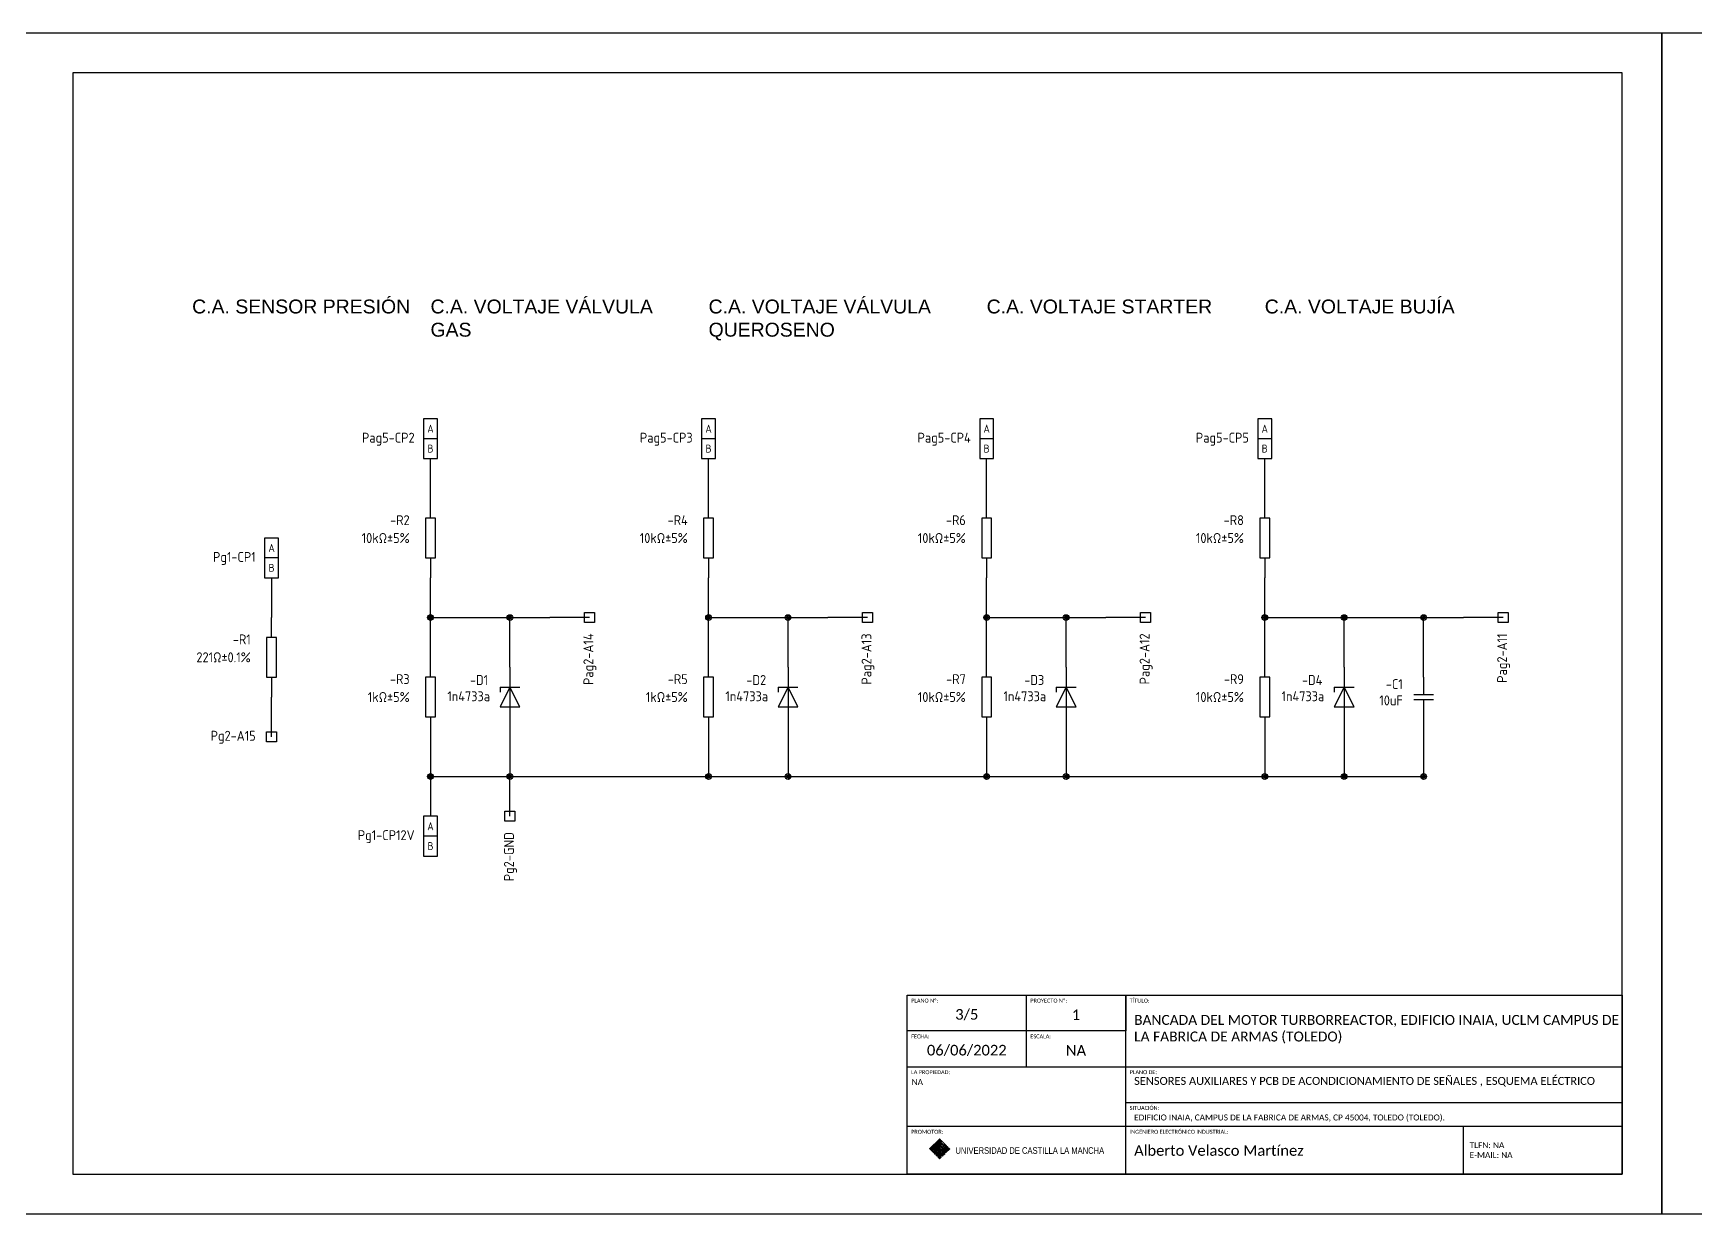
# Model space of a CAD drawing. Header units: millimetres. Extents: x 0 to 2100, y 0 to 297.
# Drawn here: x 850 to 1268.2, y 0 to 297 of the extents above; entities that cross this region are included whole.
import ezdxf
from ezdxf.enums import TextEntityAlignment as Align

# ---------------------------------------------------------------- set-up
doc = ezdxf.new("R2010")
doc.units = ezdxf.units.MM
doc.layers.add('00_Leyenda', color=250, linetype='Continuous', lineweight=15)
doc.layers.add('Cajetin', color=7, linetype='Continuous', plot=False)
for name, color, linetype in [('Cajetin1', 7, 'Continuous'), ('Hoja', 7, 'Continuous'), ('MISC', 7, 'Continuous'), ('SYMS', 7, 'Continuous'), ('TAGS', 178, 'Continuous'), ('TERMS', 250, 'Continuous'), ('WIREREF', 10, 'Continuous'), ('XREF', 7, 'Continuous'), ('YEL_14_THHN', 1, 'Continuous')]:
    doc.layers.add(name, color=color, linetype=linetype)
doc.layers.add('LOGO CLM', color=7, linetype='Continuous', true_color=0xffffff)
doc.styles.add('estilo3', font='gdt.shx')
doc.styles.get("Standard").update_dxf_attribs({"font": 'arial.ttf'})
doc.styles.add('WD_IEC', font='ISOCP2.shx', dxfattribs={"width": 0.9, "height": 4})

# ---------------------------------------------------------------- blocks, each defined once
blk = doc.blocks.new('VDI1V2')
for p, q in [((0, -7.5), (0, 7.5)), ((0, -2.5), (-2.5, 2.5)), ((-2.5, 2.5), (2.5, 2.5)), ((2.5, 2.5), (0, -2.5)), ((-2.5, -2.5), (-2.5, -1.25)), ((-2.5, -2.5), (2.5, -2.5))]:
    blk.add_line(p, q)
at = {"style": 'WD_IEC'}
for tag, p in [('INST', (-5.5, 9.03)), ('LOC', (-5.5, 6.03)), ('TAG1', (-5.5, 3.03)), ('DESC1', (-5.01, -4.05)), ('DESC3', (-5.01, -10.05)), ('DESC2', (-5.01, -7.05))]:
    blk.add_attdef(tag, text='', height=2.5, dxfattribs=at).set_placement(p, align=Align.RIGHT)
blk.add_attdef('TERM01', text='', height=2, rotation=90, dxfattribs=at).set_placement((-1, 7.5), align=Align.RIGHT)
at = {"style": 'WD_IEC', "flags": 1}
for tag, p, height in [('X2TERM01', (0, 7.5), 0.32), ('ASSYCODE', (1, -4), 1), ('X8TERM02', (0, -7.5), 0.32), ('WDBLKNAM', (1, -8.5), 1), ('FAMILY', (1, -5.5), 1), ('CATDESC', (1, -7), 1)]:
    blk.add_attdef(tag, p, '', height=height, dxfattribs=at)
at = {"style": 'WD_IEC', "flags": 9}
for tag, p in [('MFG', (4.97, 6.19)), ('CAT', (4.97, 3.69))]:
    blk.add_attdef(tag, text='', height=1.5, dxfattribs=at).set_placement(p, align=Align.RIGHT)
at = {"lineweight": 15, "style": 'WD_IEC'}
blk.add_attdef('XREF', text='', height=2.5, dxfattribs=at).set_placement((-5.01, -1.05), align=Align.RIGHT)
at = {"style": 'WD_IEC'}
blk.add_attdef('TERM02', (-1, -7.5), '', height=2, rotation=90, dxfattribs=at)
blk = doc.blocks.new('VRE1B')
for p, q in [((0, 5), (0, 10)), ((0, -5), (0, -10))]:
    blk.add_line(p, q)
blk.add_lwpolyline([(-1.25, 5), (-1.25, -5), (1.25, -5), (1.25, 5)], close=True)
at = {"style": 'WD_IEC'}
for tag, p in [('INST', (-5.25, 10.25)), ('LOC', (-5.25, 6.75)), ('TAG1', (-5.25, 3.25)), ('RATING1', (-5.25, -1.25)), ('DESC1', (-5.25, -5.25)), ('DESC2', (-5.25, -8.75)), ('DESC3', (-5.25, -12.25))]:
    blk.add_attdef(tag, text='', height=2.5, dxfattribs=at).set_placement(p, align=Align.RIGHT)
blk.add_attdef('TERM01', text='', height=2, rotation=90, dxfattribs=at).set_placement((-1, 10), align=Align.RIGHT)
at = {"style": 'WD_IEC', "flags": 1}
for tag, p, height in [('X2TERM01', (0, 10), 0.32), ('MFG', (2.75, 9), 1.5), ('CAT', (2.75, 6.5), 1.5), ('ASSYCODE', (2.25, -1.5), 1), ('FAMILY', (2.25, -3), 1), ('CATDESC', (2.25, -4.5), 1), ('X8TERM02', (0, -10), 0.32)]:
    blk.add_attdef(tag, p, '', height=height, dxfattribs=at)
at = {"style": 'WD_IEC'}
blk.add_attdef('TERM02', (-1, -10), '', height=2, rotation=90, dxfattribs=at)
blk = doc.blocks.new('VT0_01')
for p, q in [((-1.25, -1.25), (-1.25, 1.25)), ((-1.25, 1.25), (1.25, 1.25)), ((1.25, 1.25), (1.25, -1.25)), ((1.25, -1.25), (-1.25, -1.25))]:
    blk.add_line(p, q)
at = {"style": 'WD_IEC', "flags": 1}
for tag, p in [('X4TERM01', (-1.25, 0)), ('X2TERM01', (0, 1.25)), ('X1TERM01', (1.25, 0)), ('X8TERM01', (0, -1.25))]:
    blk.add_attdef(tag, p, '', height=0.32, dxfattribs=at)
blk = doc.blocks.new('WDDOT')
for radius in [0.72, 0.449, 0.223]:
    blk.add_circle((0, 0), radius)
blk = doc.blocks.new('VCA1')
for p, q in [((0, 5), (0, 0.625)), ((-2.5, 0.625), (2.5, 0.625)), ((-2.5, -0.625), (2.5, -0.625)), ((0, -0.625), (0, -5))]:
    blk.add_line(p, q)
at = {"style": 'WD_IEC'}
for tag, p in [('INST', (-5.25, 9)), ('TAG1', (-5.25, 2)), ('LOC', (-5.25, 5.5)), ('DESC2', (-5.25, -10.35)), ('DESC1', (-5.25, -6.85)), ('DESC3', (-5.25, -13.85))]:
    blk.add_attdef(tag, text='', height=2.5, dxfattribs=at).set_placement(p, align=Align.RIGHT)
blk.add_attdef('TERM01', text='', height=2, rotation=90, dxfattribs=at).set_placement((-1, 5), align=Align.RIGHT)
at = {"style": 'WD_IEC', "flags": 1}
for tag, p, height in [('X2TERM01', (0, 5), 0.32), ('MFG', (2.75, 4), 1.5), ('CAT', (2.75, 1.5), 1.5), ('ASSYCODE', (1, -2.125), 1), ('FAMILY', (1, -3.625), 1), ('CATDESC', (1, -5.125), 1), ('X8TERM02', (0, -5), 0.32)]:
    blk.add_attdef(tag, p, '', height=height, dxfattribs=at)
at = {"lineweight": 15, "style": 'WD_IEC'}
blk.add_attdef('RATING1', text='', height=2.5, dxfattribs=at).set_placement((-5.25, -2.1), align=Align.RIGHT)
at = {"style": 'WD_IEC'}
blk.add_attdef('TERM02', (-1, -5), '', height=2, rotation=90, dxfattribs=at)
blk = doc.blocks.new('VSP1001')
for p, q in [((1.75, 5), (-1.75, 5)), ((-1.75, 5), (-1.75, -5)), ((1.75, -5), (1.75, 5)), ((1.75, 0), (-1.75, 0)), ((-1.75, -5), (1.75, -5))]:
    blk.add_line(p, q)
at = {"linetype": 'Continuous', "style": 'WD_IEC', "width": 0.9, "flags": 8}
blk.add_attdef('TERMDESC01', (-1, 6), '', height=2, rotation=90, dxfattribs=at)
blk.add_attdef('X2WIRE01', text='', height=2, rotation=90, dxfattribs=at).set_placement((1, 6), align=Align.TOP_LEFT)
at = {"style": 'WD_IEC'}
for tag, p in [('INST', (-4, 5)), ('LOC', (-4, 2)), ('TAG1', (-4, -1)), ('DESC1', (-4, -4.1)), ('DESC2', (-4, -7.85)), ('DESC3', (-4, -11.6))]:
    blk.add_attdef(tag, text='', height=2.5, dxfattribs=at).set_placement(p, align=Align.RIGHT)
at = {"style": 'WD_IEC', "width": 0.9, "flags": 1}
for tag, p in [('ACE_FLAG', (-0.5, 4.5)), ('X2TERM01', (0, 5)), ('CAT', (-0.96, 0.48)), ('MFG', (-0.88, 1.65)), ('ASSYCODE', (-1.03, -0.58)), ('FAMILY', (-1.03, -1.66)), ('X8TERM02', (0, -5))]:
    blk.add_attdef(tag, p, '', height=0.25, dxfattribs=at)
at = {"style": 'WD_IEC'}
for tag, p in [('TERM01', (0, 2.5)), ('TERM02', (0, -2.5))]:
    blk.add_attdef(tag, text='', height=2, dxfattribs=at).set_placement(p, align=Align.MIDDLE_CENTER)
at = {"linetype": 'Continuous', "style": 'WD_IEC', "width": 0.9, "flags": 8}
blk.add_attdef('TERMDESC02', text='', height=2, rotation=90, dxfattribs=at).set_placement((-1, -6), align=Align.RIGHT)
blk.add_attdef('X8WIRE02', text='', height=2, rotation=90, dxfattribs=at).set_placement((1, -6), align=Align.TOP_RIGHT)

msp = doc.modelspace()

# ---------------------------------------------------------------- linework, layer by layer
at = {"layer": 'Cajetin'}
msp.add_line((1125, 46), (1125, 55), dxfattribs=at)
at = {"layer": 'Cajetin1'}
for p, q in [((1100, 37), (1100, 55)), ((1125, 46), (1070, 46)), ((1070, 37), (1250, 37)), ((1125, 28), (1250, 28)), ((1210, 10), (1210, 22))]:
    msp.add_line(p, q, dxfattribs=at)
for points in [[(860, 10), (1250, 10), (1250, 287), (860, 287)], [(1250, 55), (1250, 37), (1250, 10), (1070, 10), (1070, 55)]]:
    msp.add_lwpolyline(points, close=True, dxfattribs=at)
for points in [[(1125, 55), (1125, 46), (1070, 46)], [(1070, 22), (1125, 22), (1125, 46)], [(1125, 10), (1125, 22), (1250, 22)]]:
    msp.add_lwpolyline(points, dxfattribs=at)
at = {"layer": 'Hoja'}
for points in [[(840, 0), (1260, 0), (1260, 297), (840, 297)], [(1260, 0), (1680, 0), (1680, 297), (1260, 297)]]:
    msp.add_lwpolyline(points, close=True, dxfattribs=at)
at = {"layer": 'LOGO CLM', "color": 234, "true_color": 0x971c47}
for p, q in [((1075.61, 16.31), (1078.19, 18.89)), ((1075.65, 16.28), (1077.14, 17.76)), ((1075.69, 16.24), (1076.9, 17.45)), ((1075.73, 16.2), (1076.81, 17.28)), ((1075.77, 16.16), (1076.75, 17.15)), ((1075.8, 16.12), (1076.71, 17.03)), ((1075.84, 16.09), (1076.68, 16.93)), ((1075.88, 16.05), (1076.66, 16.83)), ((1075.92, 16.01), (1076.64, 16.73)), ((1076.86, 16.57), (1077.26, 16.97)), ((1076.86, 16.49), (1077.16, 16.8)), ((1076.87, 16.66), (1078.29, 18.08)), ((1076.88, 16.75), (1078.23, 18.09)), ((1076.9, 16.84), (1078.17, 18.11)), ((1076.93, 16.95), (1078.07, 18.09)), ((1076.97, 17.06), (1077.96, 18.05)), ((1077.03, 17.2), (1077.82, 17.99)), ((1077.13, 17.37), (1077.65, 17.89)), ((1077.24, 17.86), (1078.23, 18.85)), ((1077.28, 16.39), (1078.13, 17.23)), ((1077.28, 16.32), (1078.2, 17.23)), ((1077.28, 16.24), (1078.27, 17.23)), ((1077.29, 16.47), (1078.04, 17.23)), ((1077.31, 16.57), (1077.95, 17.21)), ((1077.34, 16.68), (1077.84, 17.18)), ((1077.42, 16.83), (1077.68, 17.1)), ((1077.55, 18.1), (1078.27, 18.82)), ((1077.55, 17.26), (1078.34, 18.06)), ((1077.71, 18.19), (1078.31, 18.78)), ((1077.72, 17.36), (1078.4, 18.03)), ((1077.75, 16.63), (1078.34, 17.22)), ((1077.84, 17.4), (1078.45, 18.01)), ((1077.85, 18.25), (1078.34, 18.74)), ((1077.92, 16.72), (1078.4, 17.2)), ((1077.94, 17.43), (1078.5, 17.99)), ((1077.97, 18.29), (1078.38, 18.7)), ((1078.02, 16.75), (1078.46, 17.18)), ((1078.03, 17.44), (1078.55, 17.96)), ((1078.07, 18.32), (1078.42, 18.66)), ((1078.11, 17.45), (1078.6, 17.94)), ((1078.11, 16.76), (1078.51, 17.16)), ((1078.17, 18.34), (1078.46, 18.63)), ((1078.19, 17.45), (1078.65, 17.91)), ((1078.19, 16.76), (1078.56, 17.14)), ((1078.23, 18.32), (1078.49, 18.59)), ((1078.25, 16.76), (1078.61, 17.11)), ((1078.26, 17.45), (1078.69, 17.88)), ((1078.29, 18.3), (1078.53, 18.55)), ((1078.32, 16.74), (1078.66, 17.08)), ((1078.33, 17.44), (1078.74, 17.85)), ((1078.35, 18.29), (1078.57, 18.51)), ((1078.37, 16.72), (1078.7, 17.05)), ((1078.39, 17.42), (1078.78, 17.81)), ((1078.4, 18.27), (1078.61, 18.47)), ((1078.43, 16.7), (1078.74, 17.02)), ((1078.45, 17.41), (1078.82, 17.78)), ((1078.46, 18.25), (1078.65, 18.44)), ((1078.48, 16.68), (1078.78, 16.98)), ((1078.51, 18.22), (1078.68, 18.4)), ((1078.51, 17.39), (1078.87, 17.75)), ((1078.52, 16.65), (1078.82, 16.94)), ((1078.56, 18.2), (1078.72, 18.36)), ((1078.57, 17.37), (1078.91, 17.71)), ((1078.57, 16.61), (1078.85, 16.9)), ((1078.61, 18.18), (1078.76, 18.32)), ((1078.61, 16.58), (1078.88, 16.85)), ((1078.62, 17.35), (1078.95, 17.67)), ((1078.64, 16.54), (1078.91, 16.81)), ((1078.66, 18.15), (1078.8, 18.28)), ((1078.67, 17.32), (1078.98, 17.64)), ((1078.68, 16.5), (1078.94, 16.76)), ((1078.71, 18.12), (1078.84, 18.25)), ((1078.72, 17.3), (1079.02, 17.6)), ((1078.76, 18.09), (1078.87, 18.21)), ((1078.77, 17.27), (1079.05, 17.56)), ((1078.81, 18.07), (1078.91, 18.17)), ((1078.81, 17.24), (1079.09, 17.51)), ((1078.85, 18.03), (1078.95, 18.13)), ((1078.85, 17.2), (1079.12, 17.47)), ((1078.89, 18), (1078.99, 18.1)), ((1078.89, 17.17), (1079.15, 17.43)), ((1078.93, 17.13), (1079.18, 17.38)), ((1078.94, 17.97), (1079.03, 18.06)), ((1078.97, 17.09), (1079.21, 17.34)), ((1078.98, 17.94), (1079.06, 18.02)), ((1079, 17.05), (1079.24, 17.29)), ((1079.02, 17.9), (1079.1, 17.98)), ((1079.04, 17.01), (1079.27, 17.24)), ((1079.06, 17.87), (1079.14, 17.94)), ((1079.07, 16.96), (1079.29, 17.19)), ((1079.1, 17.83), (1079.18, 17.91)), ((1079.1, 16.92), (1079.32, 17.14)), ((1079.12, 16.87), (1079.34, 17.08)), ((1079.14, 17.79), (1079.21, 17.87)), ((1079.15, 16.82), (1079.36, 17.03)), ((1079.17, 17.75), (1079.25, 17.83)), ((1079.17, 16.76), (1079.38, 16.97)), ((1079.19, 16.71), (1079.4, 16.91)), ((1079.21, 17.71), (1079.29, 17.79)), ((1079.21, 16.65), (1079.41, 16.85)), ((1079.23, 16.59), (1079.43, 16.79)), ((1079.24, 17.67), (1079.33, 17.75)), ((1079.28, 17.63), (1079.37, 17.72)), ((1079.31, 17.58), (1079.4, 17.68)), ((1079.34, 17.54), (1079.44, 17.64)), ((1079.37, 17.49), (1079.48, 17.6)), ((1079.4, 17.45), (1079.52, 17.56)), ((1079.43, 17.4), (1079.56, 17.53)), ((1079.45, 17.35), (1079.59, 17.49)), ((1079.48, 17.3), (1079.63, 17.45)), ((1079.5, 17.25), (1079.67, 17.41)), ((1079.53, 17.2), (1079.71, 17.38)), ((1079.55, 17.14), (1079.75, 17.34)), ((1079.57, 17.09), (1079.78, 17.3)), ((1079.59, 17.03), (1079.82, 17.26)), ((1079.61, 16.97), (1079.86, 17.22)), ((1079.62, 16.91), (1079.9, 17.19)), ((1079.64, 16.85), (1079.93, 17.15)), ((1079.65, 16.79), (1079.97, 17.11)), ((1079.66, 16.72), (1080.01, 17.07)), ((1079.67, 16.65), (1080.05, 17.03)), ((1079.67, 16.58), (1080.09, 17)), ((1079.68, 16.51), (1080.12, 16.96)), ((1079.68, 16.44), (1080.16, 16.92)), ((1079.68, 16.36), (1080.2, 16.88)), ((1079.68, 16.28), (1080.24, 16.84)), ((1079.68, 16.21), (1080.28, 16.81)), ((1079.68, 16.13), (1080.31, 16.77)), ((1079.68, 16.06), (1080.35, 16.73)), ((1075.96, 15.97), (1076.63, 16.65)), ((1075.99, 15.94), (1076.62, 16.57)), ((1076.03, 15.9), (1076.62, 16.49)), ((1076.07, 15.86), (1076.62, 16.41)), ((1076.11, 15.82), (1076.62, 16.33)), ((1076.15, 15.78), (1076.62, 16.26)), ((1076.18, 15.75), (1076.62, 16.18)), ((1076.22, 15.71), (1076.62, 16.11)), ((1076.26, 15.67), (1076.62, 16.03)), ((1076.3, 15.63), (1076.62, 15.96)), ((1076.33, 15.59), (1076.62, 15.88)), ((1076.37, 15.56), (1076.62, 15.8)), ((1076.41, 15.52), (1076.62, 15.73)), ((1076.45, 15.48), (1076.62, 15.65)), ((1076.49, 15.44), (1076.62, 15.58)), ((1076.52, 15.4), (1076.62, 15.5)), ((1076.56, 15.37), (1076.62, 15.42)), ((1076.6, 15.33), (1076.62, 15.35)), ((1076.86, 16.42), (1077.12, 16.68)), ((1076.86, 16.34), (1077.09, 16.58)), ((1076.86, 16.27), (1077.08, 16.49)), ((1076.86, 16.19), (1077.07, 16.4)), ((1076.86, 16.12), (1077.07, 16.33)), ((1076.86, 16.04), (1077.07, 16.25)), ((1076.86, 15.96), (1077.07, 16.18)), ((1076.86, 15.89), (1077.07, 16.1)), ((1076.86, 15.81), (1077.07, 16.03)), ((1076.86, 15.74), (1077.07, 15.95)), ((1076.86, 15.66), (1077.07, 15.87)), ((1076.86, 15.58), (1077.07, 15.8)), ((1076.86, 15.51), (1077.07, 15.72)), ((1076.86, 15.43), (1077.07, 15.65)), ((1076.86, 15.36), (1077.07, 15.57)), ((1076.86, 15.28), (1077.07, 15.49)), ((1076.86, 15.21), (1077.07, 15.42)), ((1076.86, 15.13), (1077.07, 15.34)), ((1076.87, 15.06), (1077.07, 15.27)), ((1076.9, 15.03), (1077.07, 15.19)), ((1076.94, 14.99), (1077.07, 15.12)), ((1076.98, 14.95), (1077.07, 15.04)), ((1077.02, 14.91), (1077.07, 14.96)), ((1077.05, 14.87), (1077.07, 14.89)), ((1077.28, 16.16), (1077.62, 16.5)), ((1077.28, 16.09), (1077.53, 16.33)), ((1077.28, 16.01), (1077.5, 16.23)), ((1077.28, 15.94), (1077.49, 16.14)), ((1077.28, 15.86), (1077.49, 16.07)), ((1077.28, 15.78), (1077.5, 16)), ((1077.28, 15.71), (1077.51, 15.94)), ((1077.28, 15.63), (1077.53, 15.88)), ((1077.28, 15.56), (1077.55, 15.82)), ((1077.28, 15.48), (1077.58, 15.78)), ((1077.28, 15.41), (1077.61, 15.73)), ((1077.28, 15.33), (1077.64, 15.69)), ((1077.28, 15.25), (1077.5, 15.47)), ((1077.28, 15.18), (1077.49, 15.38)), ((1077.28, 15.1), (1077.49, 15.31)), ((1077.28, 15.03), (1077.49, 15.23)), ((1077.28, 14.95), (1077.49, 15.16)), ((1077.28, 14.88), (1077.49, 15.08)), ((1077.28, 14.8), (1077.49, 15)), ((1077.28, 14.72), (1077.49, 14.93)), ((1077.28, 14.65), (1077.49, 14.85)), ((1077.32, 14.61), (1077.49, 14.78)), ((1077.36, 14.57), (1077.49, 14.7)), ((1077.4, 14.53), (1077.49, 14.63)), ((1077.43, 14.5), (1077.49, 14.55)), ((1077.47, 14.46), (1077.49, 14.47)), ((1077.7, 16.13), (1078.12, 16.55)), ((1077.7, 15.37), (1078.57, 16.24)), ((1077.7, 15.3), (1078.59, 16.18)), ((1077.7, 15.22), (1078.59, 16.12)), ((1077.7, 15.15), (1078.59, 16.03)), ((1077.7, 15.07), (1078.56, 15.93)), ((1077.7, 15), (1078.46, 15.75)), ((1077.7, 14.92), (1078.46, 15.68)), ((1077.7, 14.84), (1078.46, 15.6)), ((1077.7, 14.77), (1078.46, 15.53)), ((1077.7, 14.69), (1078.52, 15.51)), ((1077.7, 14.62), (1078.56, 15.48)), ((1077.7, 14.54), (1078.59, 15.43)), ((1077.7, 14.47), (1078.59, 15.36)), ((1077.7, 14.39), (1078.59, 15.28)), ((1077.7, 14.31), (1078.59, 15.21)), ((1077.7, 14.24), (1078.59, 15.13)), ((1077.71, 16.06), (1078.19, 16.55)), ((1077.72, 16), (1078.26, 16.54)), ((1077.72, 16.23), (1078.03, 16.53)), ((1077.73, 14.19), (1078.59, 15.05)), ((1077.74, 15.94), (1078.32, 16.52)), ((1077.76, 15.89), (1078.37, 16.49)), ((1077.77, 14.16), (1078.59, 14.98)), ((1077.79, 15.84), (1078.41, 16.46)), ((1077.8, 16.38), (1077.87, 16.45)), ((1077.81, 14.12), (1078.59, 14.9)), ((1077.82, 15.8), (1078.45, 16.43)), ((1077.84, 15.74), (1078.49, 16.39)), ((1077.84, 15.66), (1078.52, 16.35)), ((1077.84, 15.59), (1078.55, 16.3)), ((1077.85, 14.08), (1078.59, 14.83)), ((1077.89, 14.04), (1078.59, 14.75)), ((1077.92, 14.01), (1078.59, 14.68)), ((1077.96, 13.97), (1078.59, 14.6)), ((1078, 13.93), (1078.59, 14.52)), ((1078.04, 13.89), (1078.59, 14.45)), ((1078.08, 13.85), (1078.59, 14.37)), ((1078.11, 13.82), (1078.59, 14.3)), ((1078.15, 13.78), (1078.59, 14.22)), ((1078.68, 15.66), (1079.04, 16.02)), ((1078.71, 16.45), (1078.96, 16.71)), ((1078.72, 15.63), (1079.04, 15.95)), ((1078.73, 15.79), (1079.04, 16.1)), ((1078.74, 16.4), (1078.99, 16.65)), ((1078.75, 15.58), (1079.04, 15.87)), ((1078.76, 16.35), (1079, 16.6)), ((1078.78, 16.3), (1079.02, 16.53)), ((1078.78, 15.92), (1079.04, 16.17)), ((1078.78, 15.54), (1079.04, 15.79)), ((1078.8, 16.24), (1079.03, 16.47)), ((1078.8, 16.02), (1079.04, 16.25)), ((1078.8, 15.48), (1079.04, 15.72)), ((1078.81, 16.17), (1079.04, 16.4)), ((1078.81, 16.1), (1079.04, 16.33)), ((1078.81, 15.42), (1079.04, 15.64)), ((1078.81, 15.34), (1079.04, 15.57)), ((1078.81, 15.26), (1079.04, 15.49)), ((1078.81, 15.19), (1079.04, 15.42)), ((1078.81, 15.11), (1079.04, 15.34)), ((1078.81, 15.04), (1079.04, 15.26)), ((1078.81, 14.96), (1079.04, 15.19)), ((1078.81, 14.89), (1079.04, 15.11)), ((1078.81, 14.81), (1079.04, 15.04)), ((1078.81, 14.73), (1079.04, 14.96)), ((1078.81, 14.66), (1079.04, 14.89)), ((1078.81, 14.58), (1079.04, 14.81)), ((1078.81, 14.51), (1079.04, 14.73)), ((1078.85, 14.47), (1079.04, 14.66)), ((1079.24, 16.53), (1079.44, 16.73)), ((1079.25, 16.46), (1079.45, 16.66)), ((1079.25, 16.39), (1079.46, 16.59)), ((1079.25, 16.31), (1079.46, 16.52)), ((1079.25, 16.24), (1079.46, 16.45)), ((1079.25, 16.16), (1079.46, 16.37)), ((1079.25, 16.09), (1079.46, 16.3)), ((1079.25, 16.01), (1079.46, 16.22)), ((1079.25, 15.93), (1079.46, 16.15)), ((1079.25, 15.86), (1079.46, 16.07)), ((1079.25, 15.78), (1079.46, 15.99)), ((1079.25, 15.71), (1079.46, 15.92)), ((1079.25, 15.63), (1079.46, 15.84)), ((1079.25, 15.55), (1079.46, 15.77)), ((1079.25, 15.48), (1079.46, 15.69)), ((1079.25, 15.4), (1079.46, 15.62)), ((1079.25, 15.33), (1079.46, 15.54)), ((1079.25, 15.25), (1079.46, 15.46)), ((1079.25, 15.18), (1079.46, 15.39)), ((1079.25, 15.1), (1079.46, 15.31)), ((1079.25, 15.02), (1079.46, 15.24)), ((1079.25, 14.95), (1079.46, 15.16)), ((1079.25, 14.87), (1079.46, 15.08)), ((1079.68, 15.98), (1080.39, 16.69)), ((1079.68, 15.91), (1080.43, 16.66)), ((1079.68, 15.83), (1080.47, 16.62)), ((1079.68, 15.75), (1080.5, 16.58)), ((1079.68, 15.68), (1080.54, 16.54)), ((1079.68, 15.6), (1080.58, 16.5)), ((1079.68, 15.53), (1080.62, 16.47)), ((1079.68, 15.45), (1080.65, 16.43)), ((1079.68, 15.37), (1080.69, 16.39)), ((1079.68, 15.3), (1080.73, 16.35))]:
    msp.add_line(p, q, dxfattribs=at)
at = {"layer": 'WIREREF'}
msp.add_line((970, 100), (970, 110), dxfattribs=at)
at = {"layer": 'YEL_14_THHN'}
for p, q in [((950, 180), (950, 190)), ((1020, 180), (1020, 190)), ((1090, 180), (1090, 190)), ((1160, 180), (1160, 190)), ((910, 160), (910, 150)), ((950, 140), (950, 160)), ((1020, 140), (1020, 160)), ((1090, 140), (1090, 160)), ((1160, 140), (1160, 160)), ((950, 150), (980, 150)), ((970, 137.5), (970, 150)), ((985, 150), (980, 150)), ((990, 150), (985, 150)), ((990, 150), (990, 150)), ((1020, 150), (1050, 150)), ((1040, 137.5), (1040, 150)), ((1055, 150), (1050, 150)), ((1060, 150), (1055, 150)), ((1060, 150), (1060, 150)), ((1090, 150), (1120, 150)), ((1110, 137.5), (1110, 150)), ((1125, 150), (1120, 150)), ((1130, 150), (1125, 150)), ((1160, 150), (1210, 150)), ((1180, 137.5), (1180, 150)), ((1200, 135), (1200, 150)), ((1215, 150), (1210, 150)), ((1220, 150), (1215, 150)), ((910, 120), (910, 130)), ((970, 122.5), (970, 110)), ((1040, 122.5), (1040, 110)), ((1110, 122.5), (1110, 110)), ((1180, 122.5), (1180, 110)), ((1200, 125), (1200, 110)), ((950, 120), (950, 110)), ((1020, 120), (1020, 110)), ((1090, 120), (1090, 110)), ((1160, 120), (1160, 110)), ((950, 110), (1200, 110)), ((950, 110), (950, 100))]:
    msp.add_line(p, q, dxfattribs=at)

# ---------------------------------------------------------------- block references
at = {"layer": 'SYMS'}
ref = msp.add_blockref('VSP1001', (950, 195), dxfattribs=at)
ref.add_attrib('TAG1', 'Pag5-CP2', dxfattribs={"layer": 'TAGS', "height": 2.5, "style": 'WD_IEC'}).set_placement((946, 194), align=Align.RIGHT)
ref.add_attrib('TERM01', 'A', dxfattribs={"layer": 'TERMS', "height": 2, "style": 'WD_IEC'}).set_placement((950, 197.5), align=Align.MIDDLE_CENTER)
ref.add_attrib('TERM02', 'B', dxfattribs={"layer": 'TERMS', "height": 2, "style": 'WD_IEC'}).set_placement((950, 192.5), align=Align.MIDDLE_CENTER)
ref = msp.add_blockref('VSP1001', (1020, 195), dxfattribs=at)
ref.add_attrib('TAG1', 'Pag5-CP3', dxfattribs={"layer": 'TAGS', "height": 2.5, "style": 'WD_IEC'}).set_placement((1016, 194), align=Align.RIGHT)
ref.add_attrib('TERM01', 'A', dxfattribs={"layer": 'TERMS', "height": 2, "style": 'WD_IEC'}).set_placement((1020, 197.5), align=Align.MIDDLE_CENTER)
ref.add_attrib('TERM02', 'B', dxfattribs={"layer": 'TERMS', "height": 2, "style": 'WD_IEC'}).set_placement((1020, 192.5), align=Align.MIDDLE_CENTER)
ref = msp.add_blockref('VSP1001', (1090, 195), dxfattribs=at)
ref.add_attrib('TAG1', 'Pag5-CP4', dxfattribs={"layer": 'TAGS', "height": 2.5, "style": 'WD_IEC'}).set_placement((1086, 194), align=Align.RIGHT)
ref.add_attrib('TERM01', 'A', dxfattribs={"layer": 'TERMS', "height": 2, "style": 'WD_IEC'}).set_placement((1090, 197.5), align=Align.MIDDLE_CENTER)
ref.add_attrib('TERM02', 'B', dxfattribs={"layer": 'TERMS', "height": 2, "style": 'WD_IEC'}).set_placement((1090, 192.5), align=Align.MIDDLE_CENTER)
ref = msp.add_blockref('VSP1001', (1160, 195), dxfattribs=at)
ref.add_attrib('TAG1', 'Pag5-CP5', dxfattribs={"layer": 'TAGS', "height": 2.5, "style": 'WD_IEC'}).set_placement((1156, 194), align=Align.RIGHT)
ref.add_attrib('TERM01', 'A', dxfattribs={"layer": 'TERMS', "height": 2, "style": 'WD_IEC'}).set_placement((1160, 197.5), align=Align.MIDDLE_CENTER)
ref.add_attrib('TERM02', 'B', dxfattribs={"layer": 'TERMS', "height": 2, "style": 'WD_IEC'}).set_placement((1160, 192.5), align=Align.MIDDLE_CENTER)
ref = msp.add_blockref('VRE1B', (950, 170), dxfattribs=at)
ref.add_attrib('RATING1', '10kΩ±5%', dxfattribs={"layer": 'MISC', "height": 2.5, "style": 'WD_IEC'}).set_placement((944.75, 168.75), align=Align.RIGHT)
ref.add_attrib('TAG1', '-R2', dxfattribs={"layer": 'TAGS', "height": 2.5, "style": 'WD_IEC'}).set_placement((944.75, 173.25), align=Align.RIGHT)
ref = msp.add_blockref('VRE1B', (1020, 170), dxfattribs=at)
ref.add_attrib('RATING1', '10kΩ±5%', dxfattribs={"layer": 'MISC', "height": 2.5, "style": 'WD_IEC'}).set_placement((1014.75, 168.75), align=Align.RIGHT)
ref.add_attrib('TAG1', '-R4', dxfattribs={"layer": 'TAGS', "height": 2.5, "style": 'WD_IEC'}).set_placement((1014.75, 173.25), align=Align.RIGHT)
ref = msp.add_blockref('VRE1B', (1090, 170), dxfattribs=at)
ref.add_attrib('RATING1', '10kΩ±5%', dxfattribs={"layer": 'MISC', "height": 2.5, "style": 'WD_IEC'}).set_placement((1084.75, 168.75), align=Align.RIGHT)
ref.add_attrib('TAG1', '-R6', dxfattribs={"layer": 'TAGS', "height": 2.5, "style": 'WD_IEC'}).set_placement((1084.75, 173.25), align=Align.RIGHT)
ref = msp.add_blockref('VRE1B', (1160, 170), dxfattribs=at)
ref.add_attrib('RATING1', '10kΩ±5%', dxfattribs={"layer": 'MISC', "height": 2.5, "style": 'WD_IEC'}).set_placement((1154.75, 168.75), align=Align.RIGHT)
ref.add_attrib('TAG1', '-R8', dxfattribs={"layer": 'TAGS', "height": 2.5, "style": 'WD_IEC'}).set_placement((1154.75, 173.25), align=Align.RIGHT)
ref = msp.add_blockref('VSP1001', (910, 165), dxfattribs=at)
ref.add_attrib('TAG1', 'Pg1-CP1', dxfattribs={"layer": 'TAGS', "height": 2.5, "style": 'WD_IEC'}).set_placement((906, 164), align=Align.RIGHT)
ref.add_attrib('TERM01', 'A', dxfattribs={"layer": 'TERMS', "height": 2, "style": 'WD_IEC'}).set_placement((910, 167.5), align=Align.MIDDLE_CENTER)
ref.add_attrib('TERM02', 'B', dxfattribs={"layer": 'TERMS', "height": 2, "style": 'WD_IEC'}).set_placement((910, 162.5), align=Align.MIDDLE_CENTER)
for name, p in [('WDDOT', (950, 150)), ('WDDOT', (970, 150)), ('VT0_01', (990, 150)), ('WDDOT', (1020, 150)), ('WDDOT', (1040, 150)), ('VT0_01', (1060, 150)), ('WDDOT', (1090, 150)), ('WDDOT', (1110, 150)), ('VT0_01', (1130, 150)), ('WDDOT', (1160, 150)), ('WDDOT', (1180, 150)), ('WDDOT', (1200, 150)), ('VT0_01', (1220, 150)), ('WDDOT', (950, 110)), ('WDDOT', (970, 110)), ('WDDOT', (1020, 110)), ('WDDOT', (1040, 110)), ('WDDOT', (1090, 110)), ('WDDOT', (1110, 110)), ('WDDOT', (1160, 110)), ('WDDOT', (1180, 110)), ('WDDOT', (1200, 110)), ('VT0_01', (970, 100))]:
    msp.add_blockref(name, p, dxfattribs=at)
ref = msp.add_blockref('VRE1B', (910, 140), dxfattribs=at)
ref.add_attrib('RATING1', '221Ω±0.1%', dxfattribs={"layer": 'MISC', "height": 2.5, "style": 'WD_IEC'}).set_placement((904.75, 138.75), align=Align.RIGHT)
ref.add_attrib('TAG1', '-R1', dxfattribs={"layer": 'TAGS', "height": 2.5, "style": 'WD_IEC'}).set_placement((904.75, 143.25), align=Align.RIGHT)
ref = msp.add_blockref('VRE1B', (950, 130), dxfattribs=at)
ref.add_attrib('RATING1', '1kΩ±5%', dxfattribs={"layer": 'MISC', "height": 2.5, "style": 'WD_IEC'}).set_placement((944.75, 128.75), align=Align.RIGHT)
ref.add_attrib('TAG1', '-R3', dxfattribs={"layer": 'TAGS', "height": 2.5, "style": 'WD_IEC'}).set_placement((944.75, 133.25), align=Align.RIGHT)
ref = msp.add_blockref('VRE1B', (1020, 130), dxfattribs=at)
ref.add_attrib('RATING1', '1kΩ±5%', dxfattribs={"layer": 'MISC', "height": 2.5, "style": 'WD_IEC'}).set_placement((1014.75, 128.75), align=Align.RIGHT)
ref.add_attrib('TAG1', '-R5', dxfattribs={"layer": 'TAGS', "height": 2.5, "style": 'WD_IEC'}).set_placement((1014.75, 133.25), align=Align.RIGHT)
ref = msp.add_blockref('VRE1B', (1090, 130), dxfattribs=at)
ref.add_attrib('RATING1', '10kΩ±5%', dxfattribs={"layer": 'MISC', "height": 2.5, "style": 'WD_IEC'}).set_placement((1084.75, 128.75), align=Align.RIGHT)
ref.add_attrib('TAG1', '-R7', dxfattribs={"layer": 'TAGS', "height": 2.5, "style": 'WD_IEC'}).set_placement((1084.75, 133.25), align=Align.RIGHT)
ref = msp.add_blockref('VRE1B', (1160, 130), dxfattribs=at)
ref.add_attrib('RATING1', '10kΩ±5%', dxfattribs={"layer": 'MISC', "height": 2.5, "style": 'WD_IEC'}).set_placement((1154.75, 128.75), align=Align.RIGHT)
ref.add_attrib('TAG1', '-R9', dxfattribs={"layer": 'TAGS', "height": 2.5, "style": 'WD_IEC'}).set_placement((1154.75, 133.25), align=Align.RIGHT)
ref = msp.add_blockref('VDI1V2', (970, 130), dxfattribs=dict(at, xscale=-1, rotation=180))
ref.add_attrib('TAG1', '-D1', dxfattribs={"layer": 'TAGS', "height": 2.5, "style": 'WD_IEC'}).set_placement((964.5, 133.03), align=Align.RIGHT)
ref.add_attrib('XREF', '1n4733a', dxfattribs={"layer": 'XREF', "lineweight": 15, "height": 2.5, "style": 'WD_IEC'}).set_placement((964.99, 128.95), align=Align.RIGHT)
ref = msp.add_blockref('VDI1V2', (1040, 130), dxfattribs=dict(at, xscale=-1, rotation=180))
ref.add_attrib('TAG1', '-D2', dxfattribs={"layer": 'TAGS', "height": 2.5, "style": 'WD_IEC'}).set_placement((1034.5, 133.03), align=Align.RIGHT)
ref.add_attrib('XREF', '1n4733a', dxfattribs={"layer": 'XREF', "lineweight": 15, "height": 2.5, "style": 'WD_IEC'}).set_placement((1034.99, 128.95), align=Align.RIGHT)
ref = msp.add_blockref('VDI1V2', (1110, 130), dxfattribs=dict(at, xscale=-1, rotation=180))
ref.add_attrib('TAG1', '-D3', dxfattribs={"layer": 'TAGS', "height": 2.5, "style": 'WD_IEC'}).set_placement((1104.5, 133.03), align=Align.RIGHT)
ref.add_attrib('XREF', '1n4733a', dxfattribs={"layer": 'XREF', "lineweight": 15, "height": 2.5, "style": 'WD_IEC'}).set_placement((1104.99, 128.95), align=Align.RIGHT)
ref = msp.add_blockref('VDI1V2', (1180, 130), dxfattribs=dict(at, xscale=-1, rotation=180))
ref.add_attrib('TAG1', '-D4', dxfattribs={"layer": 'TAGS', "height": 2.5, "style": 'WD_IEC'}).set_placement((1174.5, 133.03), align=Align.RIGHT)
ref.add_attrib('XREF', '1n4733a', dxfattribs={"layer": 'XREF', "lineweight": 15, "height": 2.5, "style": 'WD_IEC'}).set_placement((1174.99, 128.95), align=Align.RIGHT)
ref = msp.add_blockref('VCA1', (1200, 130), dxfattribs=at)
ref.add_attrib('RATING1', '10uF', dxfattribs={"layer": 'MISC', "lineweight": 15, "height": 2.5, "style": 'WD_IEC'}).set_placement((1194.75, 127.9), align=Align.RIGHT)
ref.add_attrib('TAG1', '-C1', dxfattribs={"layer": 'TAGS', "height": 2.5, "style": 'WD_IEC'}).set_placement((1194.75, 132), align=Align.RIGHT)
at = {"layer": 'SYMS', "rotation": 270}
msp.add_blockref('VT0_01', (910, 120), dxfattribs=at)
at = {"layer": 'SYMS'}
ref = msp.add_blockref('VSP1001', (950, 95), dxfattribs=at)
ref.add_attrib('TAG1', 'Pg1-CP12V', dxfattribs={"layer": 'TAGS', "height": 2.5, "style": 'WD_IEC'}).set_placement((946, 94), align=Align.RIGHT)
ref.add_attrib('TERM01', 'A', dxfattribs={"layer": 'TERMS', "height": 2, "style": 'WD_IEC'}).set_placement((950, 97.5), align=Align.MIDDLE_CENTER)
ref.add_attrib('TERM02', 'B', dxfattribs={"layer": 'TERMS', "height": 2, "style": 'WD_IEC'}).set_placement((950, 92.5), align=Align.MIDDLE_CENTER)

# ---------------------------------------------------------------- texts
at = {"char_height": 3.5, "attachment_point": 1}
for s, width, heights, insert in [('C.A. SENSOR PRESIÓN', 54.0401, [22.1], (890, 230)), ('C.A. VOLTAJE VÁLVULA \\PGAS', 73.6267, [18.29], (950, 230)), ('C.A. VOLTAJE VÁLVULA QUEROSENO', 73.6267, [18.29], (1020, 230)), ('C.A. VOLTAJE STARTER', 73.6267, [18.29], (1090, 230)), ('C.A. VOLTAJE BUJÍA', 73.6267, [18.29], (1160, 230))]:
    msp.add_mtext_dynamic_manual_height_columns(s, width=width, gutter_width=12.5, heights=heights, dxfattribs=dict(at, insert=insert))
at = {"layer": '00_Leyenda', "linetype": 'ByBlock', "lineweight": 0}
for s, width, heights, insert, char_height, attachment_point in [('\\pxi1,ql;{\\fCalibri Light|b0|i0|c0|p34;TÍTULO:}', 84.3774, [10.15], (1125, 54.12), 1, 1), ('\\pxi1,ql;{\\fCalibri Light|b0|i0|c0|p34;PLANO Nº:}', 84.3774, [10.15], (1070, 54.12), 1, 1), ('{\\fCalibri Light|b0|i0|c0|p34;3/5}', 30, [5.09], (1085, 50.07), 2.6667, 5), ('\\pxi1,ql;{\\fCalibri Light|b0|i0|c0|p34;PROYECTO Nº:}', 84.3774, [10.15], (1100, 54.12), 1, 1), ('\\pxqc;{\\fCalibri Light|b0|i0|c0|p34;1}', 25, [5.09], (1100, 51.4), 2.6667, 1), ('{\\fCalibri Light|b0|i0|c0|p34;BANCADA DEL MOTOR TURBORREACTOR, EDIFICIO INAIA, UCLM CAMPUS DE LA FABRICA DE ARMAS (TOLEDO)}', 125, [13.01], (1127.12, 50.01), 2.5, 1), ('\\pxi1,ql;{\\fCalibri Light|b0|i0|c0|p34;FECHA:}', 84.3774, [10.15], (1070, 45.12), 1, 1), ('{\\fCalibri Light|b0|i0|c0|p34;06/06/2022}', 30, [5.09], (1085, 41.07), 2.6667, 5), ('\\pxi1,ql;{\\fCalibri Light|b0|i0|c0|p34;ESCALA:}', 84.3774, [10.15], (1100, 45.12), 1, 1), ('\\pxqc;{\\fCalibri Light|b0|i0|c0|p34;NA}', 25, [5.09], (1100, 42.42), 2.6667, 1), ('\\pxi1,ql;{\\fCalibri Light|b0|i0|c0|p34;LA PROPIEDAD:}', 84.3774, [10.15], (1070, 36.12), 1, 1), ('{\\fCalibri Light|b0|i0|c0|p34;NA}', 53.1941, [12.17], (1071.12, 33.88), 1.5, 1), ('\\pxi1,ql;{\\fCalibri Light|b0|i0|c0|p34;PLANO DE:}', 84.3774, [10.15], (1125, 36.12), 1, 1), ('{\\fCalibri Light|b0|i0|c0|p34;SENSORES AUXILIARES Y PCB DE ACONDICIONAMIENTO DE SEÑALES , ESQUEMA ELÉCTRICO}', 124.5512, [4.51], (1127.12, 34.42), 2, 1), ('\\pxi1,ql;{\\fCalibri Light|b0|i0|c0|p34;SITUACIÓN:}', 84.3774, [10.15], (1125, 27.12), 1, 1), ('{\\fCalibri Light|b0|i0|c0|p34;EDIFICIO INAIA, CAMPUS DE LA FABRICA DE ARMAS, CP 45004, TOLEDO (TOLEDO).}', 125, [13.01], (1127.12, 24.97), 1.5, 1), ('\\pxi1,ql;{\\fCalibri Light|b0|i0|c0|p34;PROMOTOR:}', 84.3774, [10.15], (1070, 21.12), 1, 1), ('\\pxi1,ql;{\\fCalibri Light|b0|i0|c0|p34;INGENIERO ELECTRÓNICO INDUSTRIAL:}', 84.3774, [10.15], (1125, 21.12), 1, 1), ('{\\fCalibri Light|b0|i0|c0|p34;Alberto Velasco Martínez}', 85, [11.4], (1127.12, 15.9), 2.6667, 4), ('\\pxql;{\\fCalibri Light|b0|i0|c0|p34;   TLFN: NA\\P   E-MAIL: NA}', 40, [12], (1210, 16), 1.5, 4)]:
    msp.add_mtext_dynamic_manual_height_columns(s, width=width, gutter_width=13.33, heights=heights, dxfattribs=dict(at, insert=insert, char_height=char_height, attachment_point=attachment_point))
at = {"layer": 'LOGO CLM', "color": 234, "true_color": 0x971c47, "insert": (1082.14, 16.74), "char_height": 1.6667, "width": 41.3899, "attachment_point": 1, "style": 'estilo3'}
msp.add_mtext('{\\fArial Narrow|b0|i0|c0|p34;UNIVERSIDAD DE CASTILLA LA MANCHA}', dxfattribs=at)
at = {"layer": 'TAGS', "style": 'WD_IEC'}
for s, p in [('Pag2-A14', (991, 146)), ('Pag2-A13', (1061, 146)), ('Pag2-A12', (1131, 146)), ('Pag2-A11', (1221, 146)), ('Pg2-GND', (971, 96))]:
    msp.add_text(s, height=2.5, rotation=90, dxfattribs=at).set_placement(p, align=Align.RIGHT)
msp.add_text('Pg2-A15', height=2.5, dxfattribs=at).set_placement((906, 119), align=Align.RIGHT)

doc.saveas('drawing.dxf')
